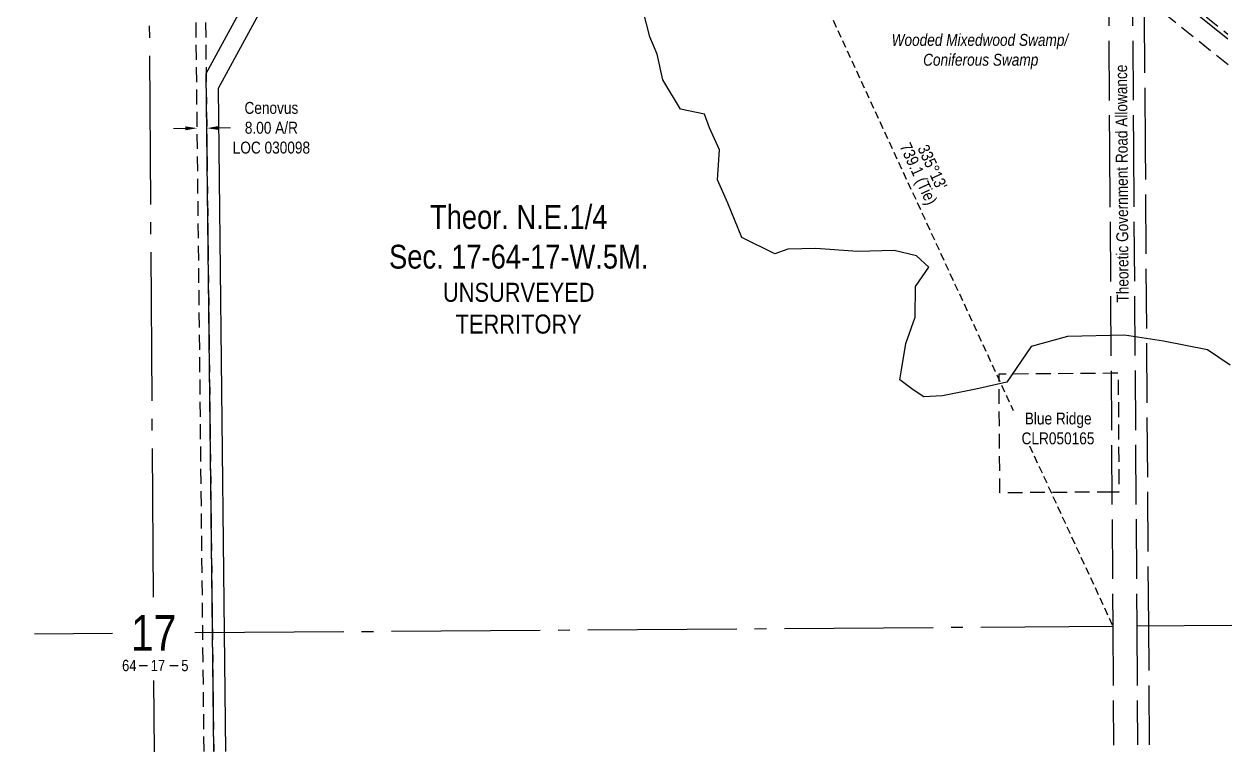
# Model space of a CAD drawing. Extents: x 528314 to 531043, y 6043383 to 6045203.
# Drawn here: x 530029 to 531043, y 6043383 to 6043995 of the extents above; entities that cross this region are included whole.
import ezdxf
from ezdxf.enums import TextEntityAlignment as Align

# ---------------------------------------------------------------- set-up
doc = ezdxf.new("R2010")
doc.units = 0
doc.header["$LTSCALE"] = 5
doc.header["$PDSIZE"] = 0.5
for name, pattern in [('foc-ACCESSROAD', [3.75, 2.5, -1.25]), ('foc-QUARTERLINE', [33, 25, -3, 2, -3]), ('foc-TIELINE', [1.875, 1.25, -0.625]), ('foc-UNSURVEYED', [12.5, 10, -2.5])]:
    doc.linetypes.add(name, pattern=pattern)
doc.layers.get('Defpoints').update_dxf_attribs({"color": 9})
for name, color, linetype in [('10', 1, 'Continuous'), ('9', 3, 'Continuous'), ('C-SYMBOL', 7, 'Continuous'), ('F-AR', 190, 'foc-ACCESSROAD'), ('F-RW', 190, 'Continuous'), ('F-WS', 190, 'foc-ACCESSROAD'), ('L-BD', 7, 'Continuous'), ('L-QSEC', 8, 'foc-QUARTERLINE'), ('L-ROAD-T', 7, 'Continuous'), ('L-SECLBL', 7, 'Continuous'), ('L-TIE', 7, 'foc-TIELINE'), ('L-UNS-T', 3, 'Continuous'), ('L-USEC', 7, 'foc-UNSURVEYED'), ('WETLAND', 143, 'Continuous')]:
    doc.layers.add(name, color=color, linetype=linetype)
doc.layers.add('F-AR-T', color=190, linetype='Continuous', lineweight=9)
doc.layers.add('F-WS-T', color=190, linetype='Continuous', lineweight=9)
doc.styles.add('175L', font='ARIALN.TTF', dxfattribs={"height": 20})
doc.styles.add('80CG', font='ARIALN.TTF', dxfattribs={"height": 10})
doc.styles.add('80L', font='ARIALN.TTF', dxfattribs={"height": 10})
doc.styles.add('SIMPLEX', font='ARIALN.TTF')
doc.dimstyles.new('Compass 5 000', dxfattribs={"dimscale": 5, "dimtxt": 9, "dimasz": 2, "dimexe": 0.2, "dimexo": 0.0625, "dimgap": 0.5, "dimtad": 0, "dimtih": 1, "dimtoh": 1, "dimzin": 0, "dimdsep": 46, "dimtxsty": '80CG', "dimcen": 0.1, "dimse1": 1, "dimse2": 1, "dimclrd": 256, "dimclrt": 256, "dimaunit": 1, "dimadec": 4, "dimazin": 0, "dimtfac": 0.06, "dimtofl": 0, "dimtmove": 0, "dimatfit": 1, "dimfxl": 0.2, "dimtolj": 1, "dimtzin": 0, "dimlwd": -1, "dimarcsym": 0})

# ---------------------------------------------------------------- blocks, each defined once
blk = doc.blocks.new('L-SECLBL')
at = {"layer": '9', "color": 7}
for p, q in [((-5.1, -27.8), (-12.3, -27.8)), ((20.7, -27.8), (13.5, -27.8))]:
    blk.add_line(p, q, dxfattribs=at)
at = {"layer": '10', "color": 2, "style": 'SIMPLEX'}
blk.add_attdef('SEC', text='', height=30, dxfattribs=at).set_placement((0, 0), align=Align.MIDDLE)
at = {"layer": '10', "color": 5, "style": '80L'}
blk.add_attdef('TWP', text='', height=9.5, dxfattribs=at).set_placement((-14.4, -27.4), align=Align.MIDDLE_RIGHT)
blk.add_attdef('RGE', text='', height=9.5, dxfattribs=at).set_placement((3.6, -27.4), align=Align.MIDDLE_CENTER)
blk.add_attdef('MER', text='', height=9.5, dxfattribs=at).set_placement((23.2, -27.4), align=Align.MIDDLE_LEFT)
blk = doc.blocks.new('*D419')
at = {"layer": 'Defpoints', "color": 0, "transparency": 16777216}
for p in [(530182.2, 6043907.4), (530177.8, 6043586.7), (530185.8, 6043586.8)]:
    blk.add_point(p, dxfattribs=at)
at = {"layer": 'F-AR-T', "transparency": 16777216}
for p, q in [((530164.2, 6043907.2), (530154.2, 6043907.1)), ((530192.2, 6043907.6), (530202.2, 6043907.7))]:
    blk.add_line(p, q, dxfattribs=at)
for points in [[(530164.2, 6043908.9), (530164.2, 6043905.6), (530174.2, 6043907.4)], [(530192.2, 6043909.2), (530192.2, 6043905.9), (530182.2, 6043907.4)]]:
    blk.add_solid(points, dxfattribs=at)
at = {"layer": 'F-AR-T', "transparency": 16777216, "insert": (530236.5, 6043907.7), "char_height": 10, "attachment_point": 5, "style": '80CG'}
blk.add_mtext('\\A1;Cenovus\\P8.00 A/R\\PLOC 030098', dxfattribs=at)

msp = doc.modelspace()

# ---------------------------------------------------------------- linework, layer by layer
at = {"layer": 'F-AR', "flags": 128}
for points in [[(530028.903, 6044801.157), (530129.393, 6044720.151), (530661.381, 6044291.295), (530939.06, 6044067.457), (530969.387, 6044043.009), (531039.565, 6043986.437)], [(531039.741, 6043960.6), (530969.564, 6044017.171), (530939.237, 6044041.619), (530129.566, 6044694.313), (530029.075, 6044775.32)], [(530180.037, 6043383.694), (530178.924, 6043483.634), (530169.967, 6044287.855), (530167.498, 6044509.531), (530175.465, 6044511.947), (530177.962, 6044287.91), (530181.69, 6043953.392), (530186.924, 6043483.69), (530188.037, 6043383.75)]]:
    msp.add_lwpolyline(points, dxfattribs=at)
at = {"layer": 'F-RW'}
for points in [[(531039.594, 6043982.146), (530969.418, 6044038.621), (530939.09, 6044063.027), (530692.327, 6044261.616), (530655.631, 6044291.27), (530576.306, 6044355.374), (530564.999, 6044364.511), (530329.716, 6044554.645), (530129.418, 6044716.505), (530028.926, 6044797.759)], [(530188.037, 6043383.75), (530186.924, 6043483.69), (530181.69, 6043953.392), (530333.566, 6044232.391), (530432.772, 6044289.688), (530487.934, 6044321.558), (530506.613, 6044332.348), (530579.183, 6044372.324), (530590.199, 6044363.422), (530344.726, 6044221.509), (530191.835, 6043940.646), (530196.927, 6043483.76), (530198.04, 6043383.821)]]:
    msp.add_lwpolyline(points, dxfattribs=at)
at = {"layer": 'F-WS', "flags": 128}
msp.add_lwpolyline([(530942.246, 6043601.683), (530848.167, 6043601.021), (530847.462, 6043701.047), (530941.561, 6043701.71), (530947.489, 6043701.751), (530948.193, 6043601.725), (530942.246, 6043601.683)], close=True, dxfattribs=at)
at = {"layer": 'L-QSEC'}
for p, q in [((530137.435, 6043513.333), (530132.276, 6044287.593)), ((530172.223, 6043483.591), (530943.016, 6043489.021)), ((530963.122, 6043489.162), (531042.962, 6043489.725)), ((530037.69, 6043482.643), (530102.978, 6043483.103)), ((530138.301, 6043383.401), (530137.902, 6043443.371))]:
    msp.add_line(p, q, dxfattribs=at)
at = {"layer": 'L-TIE', "flags": 128}
msp.add_lwpolyline([(530633.417, 6044159.762), (530943.016, 6043489.02)], dxfattribs=at)
at = {"layer": 'L-USEC'}
for p, q in [((530937.515, 6044293.251), (530940.266, 6043891.136)), ((530957.621, 6044293.389), (530960.372, 6043891.274)), ((530970.425, 6043891.349), (530967.674, 6044293.463)), ((530940.266, 6043891.136), (530943.016, 6043489.021)), ((530960.372, 6043891.274), (530963.122, 6043489.158)), ((530973.175, 6043489.233), (530970.425, 6043891.349)), ((530943.016, 6043489.021), (530943.7, 6043389.075)), ((530963.122, 6043489.158), (530963.806, 6043389.216)), ((530973.859, 6043389.287), (530973.175, 6043489.233))]:
    msp.add_line(p, q, dxfattribs=at)
at = {"layer": 'WETLAND'}
msp.add_lwpolyline([(531041.467, 6043708.321), (531022.635, 6043721.129), (530985.484, 6043728.382), (530952.868, 6043733.595), (530904.917, 6043732.337), (530874.368, 6043723.974), (530853.968, 6043694.067), (530827.904, 6043688.151), (530800.051, 6043682.576), (530784.21, 6043681.817), (530775.406, 6043687.445), (530764.221, 6043695.938), (530765.605, 6043704.501), (530769.085, 6043726.445), (530777.082, 6043748.529), (530777.308, 6043774.511), (530788.441, 6043790.533), (530778.261, 6043800.15), (530759.343, 6043804.736), (530728.708, 6043803.886), (530693.519, 6043806.433), (530670.186, 6043805.769), (530659.359, 6043801.941), (530631.546, 6043815.512), (530619.883, 6043844.37), (530610.981, 6043864.132), (530612.815, 6043889.122), (530604.341, 6043907.611), (530600.072, 6043919.16), (530580.109, 6043923.301), (530565.232, 6043947.898), (530560.449, 6043969.445), (530554.189, 6043984.279), (530545.718, 6044018.231)], dxfattribs=at)

# ---------------------------------------------------------------- block references
at = {"layer": 'L-SECLBL'}
msp.add_blockref('L-SECLBL', (530137.636, 6043483.349), dxfattribs=at).add_auto_attribs({'SEC': '17', 'TWP': '64', 'RGE': '17', 'MER': '5'})

# ---------------------------------------------------------------- texts
at = {"layer": 'C-SYMBOL', "color": 3, "insert": (530444.168, 6043842.776), "char_height": 20, "width": 215.98445, "attachment_point": 2, "style": '175L'}
msp.add_mtext('Theor. N.E.1/4\\PSec. 17-64-17-W.5M.', dxfattribs=at)
at = {"layer": 'L-ROAD-T', "style": '80L'}
msp.add_text('Theoretic Government Road Allowance', height=10, rotation=90.399062, dxfattribs=at).set_placement((530950.637, 6043860.822), align=Align.MIDDLE_CENTER)
at = {"layer": 'L-UNS-T', "color": 3, "insert": (530444.168, 6043756.042), "char_height": 16, "attachment_point": 5, "style": '80L'}
msp.add_mtext_dynamic_manual_height_columns('UNSURVEYED TERRITORY', width=126.47822, gutter_width=47.524, heights=[0], dxfattribs=at)
at = {"layer": 'WETLAND', "insert": (530756.519, 6043986.56), "char_height": 9.99482, "attachment_point": 1, "style": '80L'}
msp.add_mtext_dynamic_manual_height_columns('\\pi0.76584;{\\fArial Narrow|b0|i1|c0|p34;Wooded Mixedwood Swamp/ \\P\\pi27.22552;Coniferous Swamp}', width=149.89271, gutter_width=49.974, heights=[0], dxfattribs=at)

# ---------------------------------------------------------------- dimensions: what is measured, and where the dimension line sits
at = {"layer": 'F-AR-T'}
dim = msp.add_linear_dim(base=(530182.201, 6043907.447), p1=(530177.781, 6043586.668), p2=(530185.775, 6043586.757), angle=0.638496, text='Cenovus\\P8.00 A/R\\PLOC 030098', dimstyle='Compass 5 000', dxfattribs=at)
dim.commit()
dim.dimension.update_dxf_attribs({"geometry": '*D419', "text_midpoint": (530236.514, 6043907.669), "dimtype": 161})

# ---------------------------------------------------------------- next in the draw order: texts
at = {"layer": 'F-WS-T', "insert": (530860.124, 6043668.481), "char_height": 10.00512, "attachment_point": 1, "style": '80L', "bg_fill": 3, "box_fill_scale": 1.15, "bg_fill_color": 256, "bg_fill_true_color": 256, "bg_fill_transparency": 0}
msp.add_mtext_dynamic_manual_height_columns('\\pi8.98853;Blue Ridge\\P\\pi6.2791;CLR050165', width=72.69812, gutter_width=50.025, heights=[0], dxfattribs=at)
at = {"layer": 'L-BD', "insert": (530784.445, 6043902.061), "char_height": 9.99482, "width": 54.77148, "attachment_point": 1, "rotation": 294.7769, "line_spacing_factor": 0.775805, "style": '80L', "bg_fill": 3, "box_fill_scale": 1.15, "bg_fill_color": 256, "bg_fill_true_color": 256, "bg_fill_transparency": 0}
msp.add_mtext("\\pi8.0881;335°13'\\P\\pi0.31246;739.1 (Tie)", dxfattribs=at)

doc.saveas('drawing.dxf')
